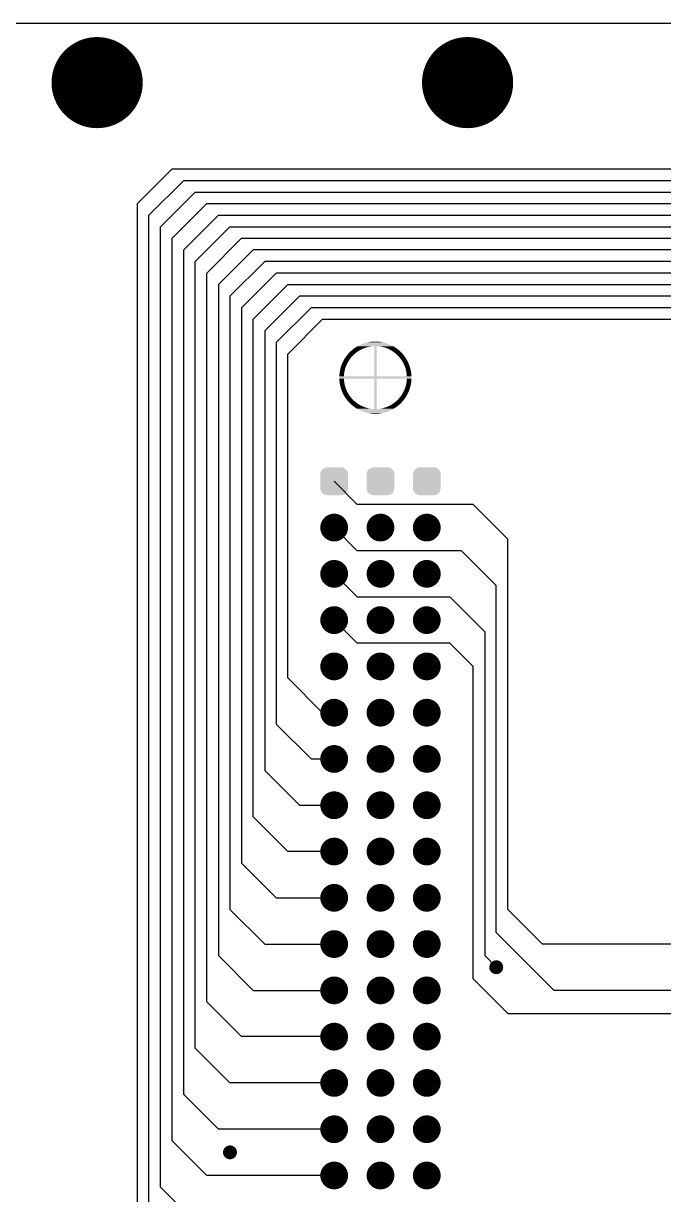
# Model space of a CAD drawing. Extents: x 295 to 953, y 10 to 290.
# Drawn here: x 542.7 to 577.8, y 160.7 to 225 of the extents above; entities that cross this region are included whole.
import ezdxf

# ---------------------------------------------------------------- set-up
doc = ezdxf.new("R2010")
doc.units = 0
doc.header["$LTSCALE"] = 5
doc.header["$MEASUREMENT"] = 0
doc.layers.get('0').update_dxf_attribs({"linetype": 'CONTINUOUS', "lineweight": 25})
doc.layers.add('DV-ABPB-A4_IN1', color=4, linetype='CONTINUOUS')

msp = doc.modelspace()

# ---------------------------------------------------------------- linework, layer by layer
at = {"color": 7}
for points, const_width in [([(545.527, 221.753, 1), (548.028, 221.753, 1)], 2.501), ([(565.847, 221.753, 1), (568.348, 221.753, 1)], 2.501), ([(559.399, 197.333, 1), (560.161, 197.333, 1)], 0.762), ([(561.939, 197.333, 1), (562.701, 197.333, 1)], 0.762), ([(564.479, 197.333, 1), (565.241, 197.333, 1)], 0.762), ([(559.399, 194.793, 1), (560.161, 194.793, 1)], 0.762), ([(561.939, 194.793, 1), (562.701, 194.793, 1)], 0.762), ([(564.479, 194.793, 1), (565.241, 194.793, 1)], 0.762), ([(559.399, 192.253, 1), (560.161, 192.253, 1)], 0.762), ([(561.939, 192.253, 1), (562.701, 192.253, 1)], 0.762), ([(564.479, 192.253, 1), (565.241, 192.253, 1)], 0.762), ([(559.399, 189.713, 1), (560.161, 189.713, 1)], 0.762), ([(561.939, 189.713, 1), (562.701, 189.713, 1)], 0.762), ([(564.479, 189.713, 1), (565.241, 189.713, 1)], 0.762), ([(559.399, 187.173, 1), (560.161, 187.173, 1)], 0.762), ([(561.939, 187.173, 1), (562.701, 187.173, 1)], 0.762), ([(564.479, 187.173, 1), (565.241, 187.173, 1)], 0.762), ([(559.399, 184.633, 1), (560.161, 184.633, 1)], 0.762), ([(561.939, 184.633, 1), (562.701, 184.633, 1)], 0.762), ([(564.479, 184.633, 1), (565.241, 184.633, 1)], 0.762), ([(559.399, 182.093, 1), (560.161, 182.093, 1)], 0.762), ([(561.939, 182.093, 1), (562.701, 182.093, 1)], 0.762), ([(564.479, 182.093, 1), (565.241, 182.093, 1)], 0.762), ([(559.399, 179.553, 1), (560.161, 179.553, 1)], 0.762), ([(561.939, 179.553, 1), (562.701, 179.553, 1)], 0.762), ([(564.479, 179.553, 1), (565.241, 179.553, 1)], 0.762), ([(559.399, 177.013, 1), (560.161, 177.013, 1)], 0.762), ([(561.939, 177.013, 1), (562.701, 177.013, 1)], 0.762), ([(564.479, 177.013, 1), (565.241, 177.013, 1)], 0.762), ([(559.399, 174.473, 1), (560.161, 174.473, 1)], 0.762), ([(561.939, 174.473, 1), (562.701, 174.473, 1)], 0.762), ([(564.479, 174.473, 1), (565.241, 174.473, 1)], 0.762), ([(568.479, 173.203, 1), (568.86, 173.203, 1)], 0.381), ([(559.399, 171.933, 1), (560.161, 171.933, 1)], 0.762), ([(561.939, 171.933, 1), (562.701, 171.933, 1)], 0.762), ([(564.479, 171.933, 1), (565.241, 171.933, 1)], 0.762), ([(559.399, 169.393, 1), (560.161, 169.393, 1)], 0.762), ([(561.939, 169.393, 1), (562.701, 169.393, 1)], 0.762), ([(564.479, 169.393, 1), (565.241, 169.393, 1)], 0.762), ([(559.399, 166.853, 1), (560.161, 166.853, 1)], 0.762), ([(561.939, 166.853, 1), (562.701, 166.853, 1)], 0.762), ([(564.479, 166.853, 1), (565.241, 166.853, 1)], 0.762), ([(559.399, 164.313, 1), (560.161, 164.313, 1)], 0.762), ([(561.939, 164.313, 1), (562.701, 164.313, 1)], 0.762), ([(564.479, 164.313, 1), (565.241, 164.313, 1)], 0.762), ([(553.874, 163.043, 1), (554.255, 163.043, 1)], 0.381), ([(559.399, 161.773, 1), (560.161, 161.773, 1)], 0.762), ([(561.939, 161.773, 1), (562.701, 161.773, 1)], 0.762), ([(564.479, 161.773, 1), (565.241, 161.773, 1)], 0.762)]:
    msp.add_lwpolyline(points, format="xyb", close=True, dxfattribs=dict(at, const_width=const_width))
for points in [[(560.62, 206.944), (560.645, 206.969), (561.004, 206.944), (561.037, 206.969)], [(560.645, 206.969), (560.665, 206.989), (561.037, 206.969), (561.067, 206.989)], [(560.665, 206.989), (560.679, 207.002), (561.067, 206.989), (561.086, 207.002)], [(560.679, 207.002), (560.712, 207.033), (561.086, 207.002), (561.133, 207.033)], [(560.712, 207.033), (560.714, 207.034), (561.133, 207.033), (561.136, 207.034)], [(560.714, 207.034), (560.748, 207.064), (561.136, 207.034), (561.187, 207.064)], [(560.748, 207.064), (560.759, 207.074), (561.187, 207.064), (561.205, 207.074)], [(560.759, 207.074), (560.782, 207.093), (561.205, 207.074), (561.239, 207.093)], [(560.782, 207.093), (560.808, 207.115), (561.239, 207.093), (561.282, 207.115)], [(560.808, 207.115), (560.815, 207.119), (561.282, 207.115), (561.292, 207.119)], [(560.815, 207.119), (560.847, 207.144), (561.292, 207.119), (561.345, 207.144)], [(560.847, 207.144), (560.859, 207.153), (561.345, 207.144), (561.367, 207.153)], [(560.859, 207.153), (560.878, 207.167), (561.367, 207.153), (561.4, 207.167)], [(560.878, 207.167), (560.907, 207.188), (561.4, 207.167), (561.455, 207.188)], [(560.907, 207.188), (560.91, 207.19), (561.455, 207.188), (561.462, 207.19)], [(560.91, 207.19), (560.935, 207.207), (561.462, 207.19), (561.511, 207.207)], [(560.935, 207.207), (560.961, 207.224), (561.511, 207.207), (561.568, 207.224)], [(560.961, 207.224), (560.963, 207.226), (561.568, 207.224), (561.573, 207.226)], [(560.963, 207.226), (560.985, 207.24), (561.573, 207.226), (561.625, 207.24)], [(560.985, 207.24), (561.006, 207.253), (561.625, 207.24), (561.683, 207.253)], [(561.006, 207.253), (561.017, 207.259), (561.683, 207.253), (561.716, 207.259)], [(561.017, 207.259), (561.025, 207.264), (561.716, 207.259), (561.741, 207.264)], [(561.025, 207.264), (561.041, 207.273), (561.741, 207.264), (561.8, 207.273)], [(561.041, 207.273), (561.053, 207.281), (561.8, 207.273), (561.859, 207.281)], [(561.053, 207.281), (561.062, 207.286), (561.859, 207.281), (561.918, 207.286)], [(561.062, 207.286), (561.068, 207.289), (561.918, 207.286), (561.977, 207.289)], [(561.068, 207.289), (561.072, 207.291), (563.013, 207.289), (563.009, 207.291)], [(561.072, 207.291), (561.122, 207.318), (563.009, 207.291), (562.959, 207.318)], [(561.122, 207.318), (561.127, 207.321), (562.959, 207.318), (562.953, 207.321)], [(561.127, 207.321), (561.179, 207.347), (562.953, 207.321), (562.902, 207.347)], [(561.179, 207.347), (561.184, 207.35), (562.902, 207.347), (562.896, 207.35)], [(561.184, 207.35), (561.237, 207.374), (562.896, 207.35), (562.844, 207.374)], [(561.237, 207.374), (561.242, 207.376), (562.844, 207.374), (562.839, 207.376)], [(561.242, 207.376), (561.295, 207.398), (562.839, 207.376), (562.786, 207.398)], [(561.295, 207.398), (561.3, 207.401), (562.786, 207.398), (562.78, 207.401)], [(561.3, 207.401), (561.354, 207.421), (562.78, 207.401), (562.727, 207.421)], [(561.354, 207.421), (561.36, 207.423), (562.727, 207.421), (562.721, 207.423)], [(561.36, 207.423), (561.414, 207.442), (562.721, 207.423), (562.667, 207.442)], [(561.414, 207.442), (561.419, 207.444), (562.667, 207.442), (562.661, 207.444)], [(561.419, 207.444), (561.475, 207.462), (562.661, 207.444), (562.606, 207.462)], [(561.475, 207.462), (561.48, 207.463), (562.606, 207.462), (562.6, 207.463)], [(561.48, 207.463), (561.536, 207.479), (562.6, 207.463), (562.545, 207.479)], [(561.536, 207.479), (561.541, 207.48), (562.545, 207.479), (562.539, 207.48)], [(561.541, 207.48), (561.597, 207.494), (562.539, 207.48), (562.484, 207.494)], [(561.597, 207.494), (561.603, 207.495), (562.484, 207.494), (562.477, 207.495)], [(561.603, 207.495), (561.659, 207.507), (562.477, 207.495), (562.422, 207.507)], [(561.659, 207.507), (561.665, 207.508), (562.422, 207.507), (562.415, 207.508)], [(561.665, 207.508), (561.722, 207.518), (562.415, 207.508), (562.359, 207.518)], [(561.722, 207.518), (561.727, 207.519), (562.359, 207.518), (562.353, 207.519)], [(561.727, 207.519), (561.785, 207.527), (562.353, 207.519), (562.296, 207.527)], [(561.785, 207.527), (561.79, 207.528), (562.296, 207.527), (562.29, 207.528)], [(561.79, 207.528), (561.848, 207.535), (562.29, 207.528), (562.233, 207.535)], [(561.848, 207.535), (561.853, 207.535), (562.233, 207.535), (562.226, 207.535)], [(561.853, 207.535), (561.912, 207.54), (562.226, 207.535), (562.17, 207.54)], [(561.912, 207.54), (561.916, 207.54), (562.17, 207.54), (562.162, 207.54)], [(561.916, 207.54), (561.976, 207.543), (562.162, 207.54), (562.107, 207.543)], [(561.976, 207.543), (561.98, 207.543), (562.107, 207.543), (562.096, 207.543)], [(561.977, 205.626), (561.977, 207.289), (562.104, 205.626), (562.104, 207.289)], [(561.98, 207.543), (562.043, 207.544), (562.096, 207.543), (562.043, 207.544)], [(562.12, 207.288), (562.104, 207.289), (563.014, 207.288), (563.013, 207.289)], [(562.142, 207.287), (562.12, 207.288), (563.016, 207.287), (563.014, 207.288)], [(562.201, 207.283), (562.142, 207.287), (563.024, 207.283), (563.016, 207.287)], [(562.26, 207.276), (562.201, 207.283), (563.035, 207.276), (563.024, 207.283)], [(562.319, 207.267), (562.26, 207.276), (563.05, 207.267), (563.035, 207.276)], [(562.377, 207.257), (562.319, 207.267), (563.068, 207.257), (563.05, 207.267)], [(562.381, 207.256), (562.377, 207.257), (563.069, 207.256), (563.068, 207.257)], [(562.435, 207.244), (562.381, 207.256), (563.088, 207.244), (563.069, 207.256)], [(562.493, 207.23), (562.435, 207.244), (563.111, 207.23), (563.088, 207.244)], [(562.519, 207.222), (562.493, 207.23), (563.123, 207.222), (563.111, 207.23)], [(562.549, 207.213), (562.519, 207.222), (563.136, 207.213), (563.123, 207.222)], [(562.606, 207.195), (562.549, 207.213), (563.163, 207.195), (563.136, 207.213)], [(562.628, 207.187), (562.606, 207.195), (563.175, 207.187), (563.163, 207.195)], [(562.661, 207.175), (562.628, 207.187), (563.192, 207.175), (563.175, 207.187)], [(562.716, 207.152), (562.661, 207.175), (563.223, 207.152), (563.192, 207.175)], [(562.722, 207.15), (562.716, 207.152), (563.227, 207.15), (563.223, 207.152)], [(562.77, 207.128), (562.722, 207.15), (563.254, 207.128), (563.227, 207.15)], [(562.806, 207.111), (562.77, 207.128), (563.277, 207.111), (563.254, 207.128)], [(562.824, 207.102), (562.806, 207.111), (563.287, 207.102), (563.277, 207.111)], [(562.876, 207.074), (562.824, 207.102), (563.321, 207.074), (563.287, 207.102)], [(562.883, 207.07), (562.876, 207.074), (563.326, 207.07), (563.321, 207.074)], [(562.927, 207.045), (562.883, 207.07), (563.355, 207.045), (563.326, 207.07)], [(562.954, 207.028), (562.927, 207.045), (563.373, 207.028), (563.355, 207.045)], [(562.978, 207.014), (562.954, 207.028), (563.389, 207.014), (563.373, 207.028)], [(563.02, 206.985), (562.978, 207.014), (563.42, 206.985), (563.389, 207.014)], [(563.027, 206.981), (563.02, 206.985), (563.424, 206.981), (563.42, 206.985)], [(563.075, 206.946), (563.027, 206.981), (563.459, 206.946), (563.424, 206.981)], [(560.206, 206.311), (560.221, 206.346), (560.484, 206.311), (560.501, 206.346)], [(560.221, 206.346), (560.231, 206.37), (560.501, 206.346), (560.513, 206.37)], [(560.231, 206.37), (560.244, 206.399), (560.513, 206.37), (560.529, 206.399)], [(560.244, 206.399), (560.258, 206.427), (560.529, 206.399), (560.545, 206.427)], [(560.258, 206.427), (560.269, 206.45), (560.545, 206.427), (560.558, 206.45)], [(560.269, 206.45), (560.286, 206.484), (560.558, 206.45), (560.579, 206.484)], [(560.286, 206.484), (560.295, 206.5), (560.579, 206.484), (560.59, 206.5)], [(560.295, 206.5), (560.317, 206.54), (560.59, 206.5), (560.616, 206.54)], [(560.317, 206.54), (560.322, 206.549), (560.616, 206.54), (560.623, 206.549)], [(560.322, 206.549), (560.349, 206.594), (560.623, 206.549), (560.655, 206.594)], [(560.349, 206.594), (560.351, 206.597), (560.655, 206.594), (560.657, 206.597)], [(560.351, 206.597), (560.38, 206.644), (560.657, 206.597), (560.694, 206.644)], [(560.38, 206.644), (560.383, 206.648), (560.694, 206.644), (560.696, 206.648)], [(560.383, 206.648), (560.411, 206.69), (560.696, 206.648), (560.731, 206.69)], [(560.411, 206.69), (560.418, 206.7), (560.731, 206.69), (560.741, 206.7)], [(560.418, 206.7), (560.443, 206.734), (560.741, 206.7), (560.771, 206.734)], [(560.443, 206.734), (560.455, 206.752), (560.771, 206.734), (560.788, 206.752)], [(560.455, 206.752), (560.475, 206.777), (560.788, 206.752), (560.812, 206.777)], [(560.475, 206.777), (560.494, 206.802), (560.812, 206.777), (560.837, 206.802)], [(560.494, 206.802), (560.508, 206.818), (560.837, 206.802), (560.854, 206.818)], [(560.508, 206.818), (560.535, 206.851), (560.854, 206.818), (560.89, 206.851)], [(560.535, 206.851), (560.541, 206.858), (560.89, 206.851), (560.898, 206.858)], [(560.541, 206.858), (560.575, 206.897), (560.898, 206.858), (560.943, 206.897)], [(560.575, 206.897), (560.577, 206.898), (560.943, 206.897), (560.945, 206.898)], [(560.577, 206.898), (560.61, 206.934), (560.945, 206.898), (560.989, 206.934)], [(560.61, 206.934), (560.62, 206.944), (560.989, 206.934), (561.004, 206.944)], [(563.082, 206.94), (563.075, 206.946), (563.465, 206.94), (563.459, 206.946)], [(563.122, 206.91), (563.082, 206.94), (563.493, 206.91), (563.465, 206.94)], [(563.141, 206.894), (563.122, 206.91), (563.508, 206.894), (563.493, 206.91)], [(563.167, 206.872), (563.141, 206.894), (563.527, 206.872), (563.508, 206.894)], [(563.196, 206.846), (563.167, 206.872), (563.55, 206.846), (563.527, 206.872)], [(563.211, 206.832), (563.196, 206.846), (563.561, 206.832), (563.55, 206.846)], [(563.248, 206.797), (563.211, 206.832), (563.59, 206.797), (563.561, 206.832)], [(563.254, 206.791), (563.248, 206.797), (563.594, 206.791), (563.59, 206.797)], [(563.296, 206.749), (563.254, 206.791), (563.627, 206.749), (563.594, 206.791)], [(563.298, 206.747), (563.296, 206.749), (563.629, 206.747), (563.627, 206.749)], [(563.336, 206.705), (563.298, 206.747), (563.659, 206.705), (563.629, 206.747)], [(563.344, 206.695), (563.336, 206.705), (563.666, 206.695), (563.659, 206.705)], [(563.374, 206.66), (563.344, 206.695), (563.69, 206.66), (563.666, 206.695)], [(563.388, 206.643), (563.374, 206.66), (563.701, 206.643), (563.69, 206.66)], [(563.411, 206.614), (563.388, 206.643), (563.719, 206.614), (563.701, 206.643)], [(563.429, 206.589), (563.411, 206.614), (563.735, 206.589), (563.719, 206.614)], [(563.446, 206.566), (563.429, 206.589), (563.748, 206.566), (563.735, 206.589)], [(563.468, 206.534), (563.446, 206.566), (563.767, 206.534), (563.748, 206.566)], [(563.48, 206.517), (563.468, 206.534), (563.776, 206.517), (563.767, 206.534)], [(563.505, 206.478), (563.48, 206.517), (563.797, 206.478), (563.776, 206.517)], [(563.512, 206.468), (563.505, 206.478), (563.803, 206.468), (563.797, 206.478)], [(563.539, 206.422), (563.512, 206.468), (563.826, 206.422), (563.803, 206.468)], [(563.542, 206.417), (563.539, 206.422), (563.828, 206.417), (563.826, 206.422)], [(563.57, 206.365), (563.542, 206.417), (563.852, 206.365), (563.828, 206.417)], [(563.57, 206.364), (563.57, 206.365), (563.852, 206.364), (563.852, 206.365)], [(563.597, 206.312), (563.57, 206.364), (563.874, 206.312), (563.852, 206.364)], [(560.062, 205.665), (560.064, 205.696), (560.316, 205.665), (560.318, 205.696)], [(560.064, 205.696), (560.066, 205.724), (560.318, 205.696), (560.321, 205.724)], [(560.066, 205.724), (560.069, 205.759), (560.321, 205.724), (560.325, 205.759)], [(560.069, 205.759), (560.072, 205.783), (560.325, 205.759), (560.327, 205.783)], [(560.072, 205.783), (560.076, 205.822), (560.327, 205.783), (560.333, 205.822)], [(560.076, 205.822), (560.079, 205.842), (560.333, 205.822), (560.336, 205.842)], [(560.079, 205.842), (560.085, 205.885), (560.336, 205.842), (560.344, 205.885)], [(560.085, 205.885), (560.088, 205.9), (560.344, 205.885), (560.346, 205.9)], [(560.088, 205.9), (560.097, 205.947), (560.346, 205.9), (560.357, 205.947)], [(560.097, 205.947), (560.099, 205.958), (560.357, 205.947), (560.359, 205.958)], [(560.099, 205.958), (560.11, 206.009), (560.359, 205.958), (560.372, 206.009)], [(560.11, 206.009), (560.111, 206.015), (560.372, 206.009), (560.373, 206.015)], [(560.111, 206.015), (560.125, 206.071), (560.373, 206.015), (560.389, 206.071)], [(560.125, 206.071), (560.126, 206.072), (560.389, 206.071), (560.39, 206.072)], [(560.126, 206.072), (560.142, 206.128), (560.39, 206.072), (560.408, 206.128)], [(560.142, 206.128), (560.143, 206.132), (560.408, 206.128), (560.41, 206.132)], [(560.143, 206.132), (560.159, 206.184), (560.41, 206.132), (560.429, 206.184)], [(560.159, 206.184), (560.162, 206.192), (560.429, 206.184), (560.432, 206.192)], [(560.162, 206.192), (560.178, 206.239), (560.432, 206.192), (560.451, 206.239)], [(560.178, 206.239), (560.183, 206.252), (560.451, 206.239), (560.457, 206.252)], [(560.183, 206.252), (560.199, 206.293), (560.457, 206.252), (560.475, 206.293)], [(560.199, 206.293), (560.206, 206.311), (560.475, 206.293), (560.484, 206.311)], [(563.6, 206.306), (563.597, 206.312), (563.877, 206.306), (563.874, 206.312)], [(563.622, 206.258), (563.6, 206.306), (563.895, 206.258), (563.877, 206.306)], [(563.626, 206.246), (563.622, 206.258), (563.9, 206.246), (563.895, 206.258)], [(563.644, 206.203), (563.626, 206.246), (563.915, 206.203), (563.9, 206.246)], [(563.651, 206.187), (563.644, 206.203), (563.921, 206.187), (563.915, 206.203)], [(563.665, 206.148), (563.651, 206.187), (563.933, 206.148), (563.921, 206.187)], [(563.673, 206.126), (563.665, 206.148), (563.94, 206.126), (563.933, 206.148)], [(563.685, 206.092), (563.673, 206.126), (563.949, 206.092), (563.94, 206.126)], [(563.693, 206.065), (563.685, 206.092), (563.957, 206.065), (563.949, 206.092)], [(563.702, 206.035), (563.693, 206.065), (563.964, 206.035), (563.957, 206.065)], [(563.71, 206.003), (563.702, 206.035), (563.972, 206.003), (563.964, 206.035)], [(563.717, 205.978), (563.71, 206.003), (563.977, 205.978), (563.972, 206.003)], [(563.725, 205.941), (563.717, 205.978), (563.985, 205.941), (563.977, 205.978)], [(563.73, 205.92), (563.725, 205.941), (563.989, 205.92), (563.985, 205.941)], [(563.738, 205.879), (563.73, 205.92), (563.996, 205.879), (563.989, 205.92)], [(563.741, 205.862), (563.738, 205.879), (563.999, 205.862), (563.996, 205.879)], [(563.749, 205.816), (563.741, 205.862), (564.005, 205.816), (563.999, 205.862)], [(563.751, 205.803), (563.749, 205.816), (564.007, 205.803), (564.005, 205.816)], [(563.757, 205.753), (563.751, 205.803), (564.012, 205.753), (564.007, 205.803)], [(563.758, 205.745), (563.757, 205.753), (564.013, 205.745), (564.012, 205.753)], [(563.763, 205.69), (563.758, 205.745), (564.017, 205.69), (564.013, 205.745)], [(563.763, 205.686), (563.763, 205.69), (564.018, 205.686), (564.017, 205.69)], [(563.766, 205.626), (563.763, 205.686), (564.02, 205.626), (564.018, 205.686)], [(560.059, 205.563), (560.06, 205.626), (564.021, 205.563), (564.02, 205.626)], [(560.06, 205.499), (560.059, 205.563), (564.02, 205.499), (564.021, 205.563)], [(560.06, 205.632), (560.062, 205.665), (560.315, 205.632), (560.316, 205.665)], [(560.06, 205.626), (560.06, 205.632), (560.314, 205.626), (560.315, 205.632)], [(560.063, 205.44), (560.06, 205.499), (560.317, 205.44), (560.314, 205.499)], [(560.063, 205.436), (560.063, 205.44), (560.318, 205.436), (560.317, 205.44)], [(560.068, 205.381), (560.063, 205.436), (560.323, 205.381), (560.318, 205.436)], [(560.068, 205.373), (560.068, 205.381), (560.324, 205.373), (560.323, 205.381)], [(560.074, 205.322), (560.068, 205.373), (560.33, 205.322), (560.324, 205.373)], [(560.075, 205.31), (560.074, 205.322), (560.332, 205.31), (560.33, 205.322)], [(560.082, 205.264), (560.075, 205.31), (560.339, 205.264), (560.332, 205.31)], [(560.084, 205.247), (560.082, 205.264), (560.342, 205.247), (560.339, 205.264)], [(560.092, 205.206), (560.084, 205.247), (560.35, 205.206), (560.342, 205.247)], [(560.096, 205.185), (560.092, 205.206), (560.355, 205.185), (560.35, 205.206)], [(560.103, 205.148), (560.096, 205.185), (560.364, 205.148), (560.355, 205.185)], [(560.109, 205.122), (560.103, 205.148), (560.37, 205.122), (560.364, 205.148)], [(560.116, 205.091), (560.109, 205.122), (560.379, 205.091), (560.37, 205.122)], [(560.124, 205.061), (560.116, 205.091), (560.388, 205.061), (560.379, 205.091)], [(560.131, 205.034), (560.124, 205.061), (560.396, 205.034), (560.388, 205.061)], [(561.977, 203.837), (561.977, 205.499), (562.104, 203.837), (562.104, 205.499)], [(563.672, 204.997), (563.691, 205.054), (563.939, 204.997), (563.955, 205.054)], [(563.691, 205.055), (563.707, 205.111), (563.955, 205.055), (563.969, 205.111)], [(563.691, 205.054), (563.691, 205.055), (563.955, 205.054), (563.955, 205.055)], [(563.707, 205.111), (563.709, 205.117), (563.969, 205.111), (563.971, 205.117)], [(563.709, 205.117), (563.722, 205.168), (563.971, 205.117), (563.982, 205.168)], [(563.722, 205.168), (563.724, 205.179), (563.982, 205.168), (563.984, 205.179)], [(563.724, 205.179), (563.734, 205.226), (563.984, 205.179), (563.992, 205.226)], [(563.734, 205.226), (563.737, 205.241), (563.992, 205.226), (563.995, 205.241)], [(563.737, 205.241), (563.745, 205.284), (563.995, 205.241), (564.002, 205.284)], [(563.745, 205.284), (563.748, 205.304), (564.002, 205.284), (564.004, 205.304)], [(563.748, 205.304), (563.753, 205.343), (564.004, 205.304), (564.009, 205.343)], [(563.753, 205.343), (563.756, 205.367), (564.009, 205.343), (564.012, 205.367)], [(563.756, 205.367), (563.76, 205.402), (564.012, 205.367), (564.015, 205.402)], [(563.76, 205.402), (563.762, 205.43), (564.015, 205.402), (564.017, 205.43)], [(563.762, 205.43), (563.764, 205.461), (564.017, 205.43), (564.019, 205.461)], [(563.764, 205.461), (563.766, 205.493), (564.019, 205.461), (564.02, 205.493)], [(563.766, 205.493), (563.766, 205.499), (564.02, 205.493), (564.02, 205.499)], [(560.141, 205), (560.131, 205.034), (560.408, 205), (560.396, 205.034)], [(560.148, 204.978), (560.141, 205), (560.415, 204.978), (560.408, 205)], [(560.16, 204.939), (560.148, 204.978), (560.43, 204.939), (560.415, 204.978)], [(560.166, 204.923), (560.16, 204.939), (560.436, 204.923), (560.43, 204.939)], [(560.181, 204.879), (560.166, 204.923), (560.454, 204.879), (560.436, 204.923)], [(560.185, 204.868), (560.181, 204.879), (560.459, 204.868), (560.454, 204.879)], [(560.204, 204.82), (560.185, 204.868), (560.481, 204.82), (560.459, 204.868)], [(560.206, 204.814), (560.204, 204.82), (560.484, 204.814), (560.481, 204.82)], [(560.228, 204.762), (560.206, 204.814), (560.51, 204.762), (560.484, 204.814)], [(560.229, 204.761), (560.228, 204.762), (560.51, 204.761), (560.51, 204.762)], [(560.253, 204.709), (560.229, 204.761), (560.539, 204.709), (560.51, 204.761)], [(560.255, 204.704), (560.253, 204.709), (560.542, 204.704), (560.539, 204.709)], [(560.278, 204.658), (560.255, 204.704), (560.569, 204.658), (560.542, 204.704)], [(560.283, 204.647), (560.278, 204.658), (560.576, 204.647), (560.569, 204.658)], [(560.304, 204.608), (560.283, 204.647), (560.601, 204.608), (560.576, 204.647)], [(560.314, 204.592), (560.304, 204.608), (560.612, 204.592), (560.601, 204.608)], [(560.332, 204.56), (560.314, 204.592), (560.634, 204.56), (560.612, 204.592)], [(560.346, 204.537), (560.332, 204.56), (560.651, 204.537), (560.634, 204.56)], [(560.361, 204.512), (560.346, 204.537), (560.67, 204.512), (560.651, 204.537)], [(560.379, 204.483), (560.361, 204.512), (560.693, 204.483), (560.67, 204.512)], [(560.391, 204.466), (560.379, 204.483), (560.707, 204.466), (560.693, 204.483)], [(560.415, 204.43), (560.391, 204.466), (560.736, 204.43), (560.707, 204.466)], [(560.422, 204.42), (560.415, 204.43), (560.745, 204.42), (560.736, 204.43)], [(560.452, 204.379), (560.422, 204.42), (560.783, 204.379), (560.745, 204.42)], [(563.31, 204.392), (563.34, 204.425), (563.638, 204.392), (563.662, 204.425)], [(563.34, 204.425), (563.349, 204.436), (563.662, 204.425), (563.67, 204.436)], [(563.349, 204.436), (563.384, 204.478), (563.67, 204.436), (563.698, 204.478)], [(563.384, 204.478), (563.387, 204.482), (563.698, 204.478), (563.7, 204.482)], [(563.387, 204.482), (563.423, 204.528), (563.7, 204.482), (563.73, 204.528)], [(563.423, 204.528), (563.426, 204.532), (563.73, 204.528), (563.732, 204.532)], [(563.426, 204.532), (563.458, 204.576), (563.732, 204.532), (563.758, 204.576)], [(563.458, 204.576), (563.465, 204.586), (563.758, 204.576), (563.764, 204.586)], [(563.465, 204.586), (563.491, 204.626), (563.764, 204.586), (563.786, 204.626)], [(563.491, 204.626), (563.501, 204.642), (563.786, 204.626), (563.794, 204.642)], [(563.501, 204.642), (563.522, 204.676), (563.794, 204.642), (563.812, 204.676)], [(563.522, 204.676), (563.535, 204.699), (563.812, 204.676), (563.823, 204.699)], [(563.535, 204.699), (563.552, 204.727), (563.823, 204.699), (563.836, 204.727)], [(563.552, 204.727), (563.567, 204.756), (563.836, 204.727), (563.85, 204.756)], [(563.567, 204.756), (563.58, 204.78), (563.85, 204.756), (563.86, 204.78)], [(563.58, 204.78), (563.597, 204.815), (563.86, 204.78), (563.875, 204.815)], [(563.597, 204.815), (563.606, 204.833), (563.875, 204.815), (563.882, 204.833)], [(563.606, 204.833), (563.624, 204.874), (563.882, 204.833), (563.898, 204.874)], [(563.624, 204.874), (563.63, 204.887), (563.898, 204.874), (563.902, 204.887)], [(563.63, 204.887), (563.649, 204.933), (563.902, 204.887), (563.919, 204.933)], [(563.649, 204.933), (563.652, 204.942), (563.919, 204.933), (563.922, 204.942)], [(563.652, 204.942), (563.671, 204.994), (563.922, 204.942), (563.938, 204.994)], [(563.671, 204.994), (563.672, 204.997), (563.938, 204.994), (563.939, 204.997)], [(560.454, 204.377), (560.452, 204.379), (560.785, 204.377), (560.783, 204.379)], [(560.486, 204.334), (560.454, 204.377), (560.826, 204.334), (560.785, 204.377)], [(560.491, 204.329), (560.486, 204.334), (560.832, 204.329), (560.826, 204.334)], [(560.52, 204.293), (560.491, 204.329), (560.869, 204.293), (560.832, 204.329)], [(560.531, 204.28), (560.52, 204.293), (560.885, 204.28), (560.869, 204.293)], [(560.553, 204.254), (560.531, 204.28), (560.913, 204.254), (560.885, 204.28)], [(560.573, 204.232), (560.553, 204.254), (560.94, 204.232), (560.913, 204.254)], [(560.588, 204.216), (560.573, 204.232), (560.959, 204.216), (560.94, 204.232)], [(560.616, 204.186), (560.588, 204.216), (560.998, 204.186), (560.959, 204.216)], [(560.622, 204.18), (560.616, 204.186), (561.006, 204.18), (560.998, 204.186)], [(560.657, 204.145), (560.622, 204.18), (561.054, 204.145), (561.006, 204.18)], [(560.661, 204.141), (560.657, 204.145), (561.06, 204.141), (561.054, 204.145)], [(560.691, 204.112), (560.661, 204.141), (561.103, 204.112), (561.06, 204.141)], [(560.707, 204.097), (560.691, 204.112), (561.127, 204.097), (561.103, 204.112)], [(560.726, 204.081), (560.707, 204.097), (561.153, 204.081), (561.127, 204.097)], [(560.755, 204.055), (560.726, 204.081), (561.198, 204.055), (561.153, 204.081)], [(560.76, 204.051), (560.755, 204.055), (561.205, 204.051), (561.198, 204.055)], [(560.793, 204.024), (560.76, 204.051), (561.257, 204.024), (561.205, 204.051)], [(560.804, 204.015), (560.793, 204.024), (561.274, 204.015), (561.257, 204.024)], [(560.826, 203.998), (560.804, 204.015), (561.31, 203.998), (561.274, 204.015)], [(560.854, 203.976), (560.826, 203.998), (561.358, 203.976), (561.31, 203.998)], [(560.858, 203.973), (560.854, 203.976), (561.364, 203.973), (561.358, 203.976)], [(560.888, 203.951), (560.858, 203.973), (561.419, 203.951), (561.364, 203.973)], [(560.905, 203.939), (560.888, 203.951), (561.453, 203.939), (561.419, 203.951)], [(560.917, 203.931), (560.905, 203.939), (561.475, 203.931), (561.453, 203.939)], [(560.945, 203.912), (560.917, 203.931), (561.531, 203.912), (561.475, 203.931)], [(560.958, 203.904), (560.945, 203.912), (561.562, 203.904), (561.531, 203.912)], [(560.97, 203.896), (560.958, 203.904), (561.588, 203.896), (561.562, 203.904)], [(560.993, 203.881), (560.97, 203.896), (561.645, 203.881), (561.588, 203.896)], [(561.012, 203.87), (560.993, 203.881), (561.7, 203.87), (561.645, 203.881)], [(561.013, 203.869), (561.012, 203.87), (561.703, 203.869), (561.7, 203.87)], [(561.031, 203.858), (561.013, 203.869), (561.762, 203.858), (561.703, 203.869)], [(561.046, 203.85), (561.031, 203.858), (561.82, 203.85), (561.762, 203.858)], [(561.057, 203.843), (561.046, 203.85), (561.879, 203.843), (561.82, 203.85)], [(561.064, 203.839), (561.057, 203.843), (561.938, 203.839), (561.879, 203.843)], [(561.066, 203.838), (561.064, 203.839), (561.961, 203.838), (561.938, 203.839)], [(561.068, 203.837), (561.066, 203.838), (561.977, 203.837), (561.961, 203.838)], [(561.072, 203.835), (561.068, 203.837), (563.009, 203.835), (563.013, 203.837)], [(561.122, 203.807), (561.072, 203.835), (562.958, 203.807), (563.009, 203.835)], [(561.128, 203.805), (561.122, 203.807), (562.953, 203.805), (562.958, 203.807)], [(561.179, 203.779), (561.128, 203.805), (562.902, 203.779), (562.953, 203.805)], [(561.184, 203.776), (561.179, 203.779), (562.896, 203.776), (562.902, 203.779)], [(561.236, 203.752), (561.184, 203.776), (562.844, 203.752), (562.896, 203.776)], [(562.104, 203.837), (562.163, 203.84), (563.013, 203.837), (563.018, 203.84)], [(562.163, 203.84), (562.222, 203.845), (563.018, 203.84), (563.027, 203.845)], [(562.222, 203.845), (562.281, 203.853), (563.027, 203.845), (563.04, 203.853)], [(562.281, 203.853), (562.339, 203.862), (563.04, 203.853), (563.056, 203.862)], [(562.339, 203.862), (562.364, 203.867), (563.056, 203.862), (563.064, 203.867)], [(562.364, 203.867), (562.397, 203.873), (563.064, 203.867), (563.074, 203.873)], [(562.397, 203.873), (562.455, 203.886), (563.074, 203.873), (563.095, 203.886)], [(562.455, 203.886), (562.508, 203.9), (563.095, 203.886), (563.118, 203.9)], [(562.508, 203.9), (562.512, 203.901), (563.118, 203.9), (563.12, 203.901)], [(562.512, 203.901), (562.569, 203.919), (563.12, 203.901), (563.145, 203.919)], [(562.569, 203.919), (562.619, 203.936), (563.145, 203.919), (563.17, 203.936)], [(562.619, 203.936), (562.625, 203.938), (563.17, 203.936), (563.173, 203.938)], [(562.625, 203.938), (562.681, 203.959), (563.173, 203.938), (563.203, 203.959)], [(562.681, 203.959), (562.714, 203.973), (563.203, 203.959), (563.222, 203.973)], [(562.714, 203.973), (562.735, 203.982), (563.222, 203.973), (563.234, 203.982)], [(562.735, 203.982), (562.789, 204.006), (563.234, 203.982), (563.266, 204.006)], [(562.789, 204.006), (562.799, 204.011), (563.266, 204.006), (563.272, 204.011)], [(562.799, 204.011), (562.842, 204.033), (563.272, 204.011), (563.299, 204.033)], [(562.842, 204.033), (562.876, 204.051), (563.299, 204.033), (563.321, 204.051)], [(562.876, 204.051), (562.894, 204.061), (563.321, 204.051), (563.333, 204.061)], [(562.894, 204.061), (562.945, 204.092), (563.333, 204.061), (563.367, 204.092)], [(562.945, 204.092), (562.948, 204.093), (563.367, 204.092), (563.369, 204.093)], [(562.948, 204.093), (562.995, 204.123), (563.369, 204.093), (563.401, 204.123)], [(562.995, 204.123), (563.014, 204.137), (563.401, 204.123), (563.415, 204.137)], [(563.014, 204.137), (563.044, 204.157), (563.415, 204.137), (563.436, 204.157)], [(563.044, 204.157), (563.077, 204.181), (563.436, 204.157), (563.46, 204.181)], [(563.077, 204.181), (563.091, 204.192), (563.46, 204.181), (563.471, 204.192)], [(563.091, 204.192), (563.136, 204.228), (563.471, 204.192), (563.504, 204.228)], [(563.136, 204.228), (563.138, 204.229), (563.504, 204.228), (563.505, 204.229)], [(563.138, 204.229), (563.183, 204.268), (563.505, 204.229), (563.539, 204.268)], [(563.183, 204.268), (563.191, 204.275), (563.539, 204.268), (563.546, 204.275)], [(563.191, 204.275), (563.227, 204.307), (563.546, 204.275), (563.573, 204.307)], [(563.227, 204.307), (563.243, 204.324), (563.573, 204.307), (563.586, 204.324)], [(563.243, 204.324), (563.269, 204.349), (563.586, 204.324), (563.606, 204.349)], [(563.269, 204.349), (563.293, 204.374), (563.606, 204.349), (563.625, 204.374)], [(563.293, 204.374), (563.31, 204.392), (563.625, 204.374), (563.638, 204.392)], [(561.242, 203.75), (561.236, 203.752), (562.839, 203.75), (562.844, 203.752)], [(561.295, 203.727), (561.242, 203.75), (562.786, 203.727), (562.839, 203.75)], [(561.301, 203.725), (561.295, 203.727), (562.78, 203.725), (562.786, 203.727)], [(561.354, 203.704), (561.301, 203.725), (562.726, 203.704), (562.78, 203.725)], [(561.36, 203.702), (561.354, 203.704), (562.721, 203.702), (562.726, 203.704)], [(561.414, 203.683), (561.36, 203.702), (562.667, 203.683), (562.721, 203.702)], [(561.42, 203.681), (561.414, 203.683), (562.661, 203.681), (562.667, 203.683)], [(561.474, 203.664), (561.42, 203.681), (562.606, 203.664), (562.661, 203.681)], [(561.48, 203.663), (561.474, 203.664), (562.601, 203.663), (562.606, 203.664)], [(561.535, 203.647), (561.48, 203.663), (562.545, 203.647), (562.601, 203.663)], [(561.542, 203.646), (561.535, 203.647), (562.539, 203.646), (562.545, 203.647)], [(561.597, 203.632), (561.542, 203.646), (562.483, 203.632), (562.539, 203.646)], [(561.603, 203.631), (561.597, 203.632), (562.478, 203.631), (562.483, 203.632)], [(561.659, 203.619), (561.603, 203.631), (562.421, 203.619), (562.478, 203.631)], [(561.665, 203.618), (561.659, 203.619), (562.416, 203.618), (562.421, 203.619)], [(561.721, 203.608), (561.665, 203.618), (562.359, 203.608), (562.416, 203.618)], [(561.728, 203.607), (561.721, 203.608), (562.353, 203.607), (562.359, 203.608)], [(561.784, 203.598), (561.728, 203.607), (562.296, 203.598), (562.353, 203.607)], [(561.791, 203.598), (561.784, 203.598), (562.29, 203.598), (562.296, 203.598)], [(561.847, 203.591), (561.791, 203.598), (562.233, 203.591), (562.29, 203.598)], [(561.854, 203.591), (561.847, 203.591), (562.227, 203.591), (562.233, 203.591)], [(561.91, 203.586), (561.854, 203.591), (562.169, 203.586), (562.227, 203.591)], [(561.918, 203.586), (561.91, 203.586), (562.164, 203.586), (562.169, 203.586)], [(561.974, 203.583), (561.918, 203.586), (562.105, 203.583), (562.164, 203.586)], [(561.985, 203.583), (561.974, 203.583), (562.101, 203.583), (562.105, 203.583)], [(562.037, 203.582), (561.985, 203.583), (562.037, 203.582), (562.101, 203.583)], [(559.108, 200.498), (559.155, 200.547), (560.454, 200.498), (560.402, 200.547)], [(559.155, 200.547), (559.172, 200.558), (560.402, 200.547), (560.39, 200.558)], [(559.172, 200.558), (559.229, 200.595), (560.39, 200.558), (560.327, 200.595)], [(559.229, 200.595), (559.25, 200.603), (560.327, 200.595), (560.314, 200.603)], [(559.25, 200.603), (559.311, 200.625), (560.314, 200.603), (560.242, 200.625)], [(559.311, 200.625), (559.343, 200.629), (560.242, 200.625), (560.231, 200.629)], [(559.343, 200.629), (559.399, 200.635), (560.231, 200.629), (560.161, 200.635)], [(561.648, 200.498), (561.695, 200.547), (562.994, 200.498), (562.942, 200.547)], [(561.695, 200.547), (561.712, 200.558), (562.942, 200.547), (562.93, 200.558)], [(561.712, 200.558), (561.769, 200.595), (562.93, 200.558), (562.867, 200.595)], [(561.769, 200.595), (561.79, 200.603), (562.867, 200.595), (562.854, 200.603)], [(561.79, 200.603), (561.851, 200.625), (562.854, 200.603), (562.782, 200.625)], [(561.851, 200.625), (561.883, 200.629), (562.782, 200.625), (562.771, 200.629)], [(561.883, 200.629), (561.939, 200.635), (562.771, 200.629), (562.701, 200.635)], [(564.188, 200.498), (564.235, 200.547), (565.534, 200.498), (565.482, 200.547)], [(564.235, 200.547), (564.252, 200.558), (565.482, 200.547), (565.47, 200.558)], [(564.252, 200.558), (564.309, 200.595), (565.47, 200.558), (565.407, 200.595)], [(564.309, 200.595), (564.33, 200.603), (565.407, 200.595), (565.394, 200.603)], [(564.33, 200.603), (564.391, 200.625), (565.394, 200.603), (565.322, 200.625)], [(564.391, 200.625), (564.423, 200.629), (565.322, 200.625), (565.311, 200.629)], [(564.423, 200.629), (564.479, 200.635), (565.311, 200.629), (565.241, 200.635)], [(559.018, 200.254), (559.024, 200.324), (560.542, 200.254), (560.534, 200.324)], [(559.018, 199.492), (559.018, 200.254), (560.542, 199.492), (560.542, 200.254)], [(559.024, 200.324), (559.03, 200.342), (560.534, 200.324), (560.532, 200.342)], [(559.03, 200.342), (559.05, 200.408), (560.532, 200.342), (560.508, 200.408)], [(559.05, 200.408), (559.06, 200.424), (560.508, 200.408), (560.502, 200.424)], [(559.06, 200.424), (559.095, 200.484), (560.502, 200.424), (560.463, 200.484)], [(559.095, 200.484), (559.108, 200.498), (560.463, 200.484), (560.454, 200.498)], [(561.558, 200.254), (561.564, 200.324), (563.082, 200.254), (563.074, 200.324)], [(561.558, 199.492), (561.558, 200.254), (563.082, 199.492), (563.082, 200.254)], [(561.564, 200.324), (561.57, 200.342), (563.074, 200.324), (563.072, 200.342)], [(561.57, 200.342), (561.59, 200.408), (563.072, 200.342), (563.048, 200.408)], [(561.59, 200.408), (561.6, 200.424), (563.048, 200.408), (563.042, 200.424)], [(561.6, 200.424), (561.635, 200.484), (563.042, 200.424), (563.003, 200.484)], [(561.635, 200.484), (561.648, 200.498), (563.003, 200.484), (562.994, 200.498)], [(564.098, 200.254), (564.104, 200.324), (565.622, 200.254), (565.614, 200.324)], [(564.098, 199.492), (564.098, 200.254), (565.622, 199.492), (565.622, 200.254)], [(564.104, 200.324), (564.11, 200.342), (565.614, 200.324), (565.612, 200.342)], [(564.11, 200.342), (564.13, 200.408), (565.612, 200.342), (565.588, 200.408)], [(564.13, 200.408), (564.14, 200.424), (565.588, 200.408), (565.582, 200.424)], [(564.14, 200.424), (564.175, 200.484), (565.582, 200.424), (565.543, 200.484)], [(564.175, 200.484), (564.188, 200.498), (565.543, 200.484), (565.534, 200.498)], [(559.026, 199.422), (559.018, 199.492), (560.535, 199.422), (560.542, 199.492)], [(559.028, 199.405), (559.026, 199.422), (560.53, 199.405), (560.535, 199.422)], [(559.052, 199.339), (559.028, 199.405), (560.509, 199.339), (560.53, 199.405)], [(559.058, 199.322), (559.052, 199.339), (560.5, 199.322), (560.509, 199.339)], [(559.097, 199.263), (559.058, 199.322), (560.465, 199.263), (560.5, 199.322)], [(559.106, 199.249), (559.097, 199.263), (560.451, 199.249), (560.465, 199.263)], [(561.566, 199.422), (561.558, 199.492), (563.075, 199.422), (563.082, 199.492)], [(561.568, 199.405), (561.566, 199.422), (563.07, 199.405), (563.075, 199.422)], [(561.592, 199.339), (561.568, 199.405), (563.049, 199.339), (563.07, 199.405)], [(561.598, 199.322), (561.592, 199.339), (563.04, 199.322), (563.049, 199.339)], [(561.637, 199.263), (561.598, 199.322), (563.005, 199.263), (563.04, 199.322)], [(561.646, 199.249), (561.637, 199.263), (562.991, 199.249), (563.005, 199.263)], [(564.106, 199.422), (564.098, 199.492), (565.615, 199.422), (565.622, 199.492)], [(564.108, 199.405), (564.106, 199.422), (565.61, 199.405), (565.615, 199.422)], [(564.132, 199.339), (564.108, 199.405), (565.589, 199.339), (565.61, 199.405)], [(564.138, 199.322), (564.132, 199.339), (565.58, 199.322), (565.589, 199.339)], [(564.177, 199.263), (564.138, 199.322), (565.545, 199.263), (565.58, 199.322)], [(564.186, 199.249), (564.177, 199.263), (565.531, 199.249), (565.545, 199.263)], [(559.158, 199.199), (559.106, 199.249), (560.404, 199.199), (560.451, 199.249)], [(559.169, 199.188), (559.158, 199.199), (560.387, 199.188), (560.404, 199.199)], [(559.232, 199.151), (559.169, 199.188), (560.331, 199.151), (560.387, 199.188)], [(559.245, 199.144), (559.232, 199.151), (560.31, 199.144), (560.331, 199.151)], [(559.317, 199.121), (559.245, 199.144), (560.248, 199.121), (560.31, 199.144)], [(559.329, 199.118), (559.317, 199.121), (560.216, 199.118), (560.248, 199.121)], [(559.399, 199.111), (559.329, 199.118), (560.161, 199.111), (560.216, 199.118)], [(561.698, 199.199), (561.646, 199.249), (562.944, 199.199), (562.991, 199.249)], [(561.709, 199.188), (561.698, 199.199), (562.927, 199.188), (562.944, 199.199)], [(561.772, 199.151), (561.709, 199.188), (562.871, 199.151), (562.927, 199.188)], [(561.785, 199.144), (561.772, 199.151), (562.85, 199.144), (562.871, 199.151)], [(561.857, 199.121), (561.785, 199.144), (562.788, 199.121), (562.85, 199.144)], [(561.869, 199.118), (561.857, 199.121), (562.756, 199.118), (562.788, 199.121)], [(561.939, 199.111), (561.869, 199.118), (562.701, 199.111), (562.756, 199.118)], [(564.238, 199.199), (564.186, 199.249), (565.484, 199.199), (565.531, 199.249)], [(564.249, 199.188), (564.238, 199.199), (565.467, 199.188), (565.484, 199.199)], [(564.312, 199.151), (564.249, 199.188), (565.411, 199.151), (565.467, 199.188)], [(564.325, 199.144), (564.312, 199.151), (565.39, 199.144), (565.411, 199.151)], [(564.397, 199.121), (564.325, 199.144), (565.328, 199.121), (565.39, 199.144)], [(564.409, 199.118), (564.397, 199.121), (565.296, 199.118), (565.328, 199.121)], [(564.479, 199.111), (564.409, 199.118), (565.241, 199.111), (565.296, 199.118)]]:
    msp.add_solid(points, dxfattribs=at)
at = {"layer": 'DV-ABPB-A4_IN1', "color": 7}
for p, q in [((872.629, 225.002), (501.479, 225.002)), ((548.985, 215.113), (550.89, 217.018)), ((550.89, 217.018), (644.235, 217.018)), ((549.62, 214.478), (551.525, 216.383)), ((551.525, 216.383), (643.282, 216.383)), ((550.255, 213.843), (552.16, 215.748)), ((552.16, 215.748), (642.33, 215.748)), ((548.985, 156.058), (548.985, 215.113)), ((550.89, 213.208), (552.795, 215.113)), ((552.795, 215.113), (641.377, 215.113)), ((549.62, 158.598), (549.62, 214.478)), ((551.525, 212.573), (553.43, 214.478)), ((553.43, 214.478), (640.425, 214.478)), ((550.255, 161.138), (550.255, 213.843)), ((552.16, 211.938), (554.065, 213.843)), ((554.065, 213.843), (639.79, 213.843)), ((550.89, 163.678), (550.89, 213.208)), ((552.795, 211.303), (554.7, 213.208)), ((554.7, 213.208), (638.837, 213.208)), ((551.525, 166.218), (551.525, 212.573)), ((555.335, 212.573), (553.43, 210.668)), ((637.885, 212.573), (555.335, 212.573)), ((552.16, 168.758), (552.16, 211.938)), ((555.97, 211.938), (554.065, 210.033)), ((636.932, 211.938), (555.97, 211.938)), ((552.795, 171.298), (552.795, 211.303)), ((556.605, 211.303), (554.7, 209.398)), ((635.98, 211.303), (556.605, 211.303)), ((553.43, 210.668), (553.43, 173.838)), ((555.335, 208.763), (557.24, 210.668)), ((557.24, 210.668), (635.027, 210.668)), ((554.065, 210.033), (554.065, 176.378)), ((557.875, 210.033), (555.97, 208.128)), ((634.075, 210.033), (557.875, 210.033)), ((554.7, 209.398), (554.7, 178.918)), ((558.51, 209.398), (556.605, 207.493)), ((633.122, 209.398), (558.51, 209.398)), ((555.335, 181.458), (555.335, 208.763)), ((557.24, 206.858), (559.145, 208.763)), ((559.145, 208.763), (632.17, 208.763)), ((555.97, 208.128), (555.97, 183.998)), ((556.605, 207.493), (556.605, 186.538)), ((557.24, 189.078), (557.24, 206.858)), ((561.05, 198.603), (559.78, 199.873)), ((567.4, 198.603), (561.05, 198.603)), ((569.305, 196.698), (567.4, 198.603)), ((561.05, 196.063), (559.78, 197.333)), ((569.305, 176.378), (569.305, 196.698)), ((566.765, 196.063), (561.05, 196.063)), ((568.67, 194.158), (566.765, 196.063)), ((559.78, 194.793), (561.05, 193.523)), ((568.67, 175.108), (568.67, 194.158)), ((561.05, 193.523), (566.13, 193.523)), ((566.13, 193.523), (568.035, 191.618)), ((561.05, 190.983), (559.78, 192.253)), ((568.035, 191.618), (568.035, 173.838)), ((566.13, 190.983), (561.05, 190.983)), ((567.4, 189.713), (566.13, 190.983)), ((567.4, 172.568), (567.4, 189.713)), ((559.145, 187.173), (557.24, 189.078)), ((559.78, 187.173), (559.145, 187.173)), ((556.605, 186.538), (558.51, 184.633)), ((558.51, 184.633), (559.78, 184.633)), ((555.97, 183.998), (557.875, 182.093)), ((557.875, 182.093), (559.78, 182.093)), ((557.24, 179.553), (555.335, 181.458)), ((559.78, 179.553), (557.24, 179.553)), ((554.7, 178.918), (556.605, 177.013)), ((556.605, 177.013), (559.78, 177.013)), ((554.065, 176.378), (555.97, 174.473)), ((571.21, 174.473), (569.305, 176.378)), ((571.845, 171.933), (568.67, 175.108)), ((555.97, 174.473), (559.78, 174.473)), ((580.1, 174.473), (571.21, 174.473)), ((553.43, 173.838), (555.335, 171.933)), ((568.035, 173.838), (568.67, 173.203)), ((569.305, 170.663), (567.4, 172.568)), ((555.335, 171.933), (559.78, 171.933)), ((580.1, 171.933), (571.845, 171.933)), ((554.7, 169.393), (552.795, 171.298)), ((569.305, 170.663), (583.91, 170.663)), ((559.78, 169.393), (554.7, 169.393)), ((554.065, 166.853), (552.16, 168.758)), ((559.78, 166.853), (554.065, 166.853)), ((553.43, 164.313), (551.525, 166.218)), ((559.78, 164.313), (553.43, 164.313)), ((552.795, 161.773), (550.89, 163.678)), ((559.78, 161.773), (552.795, 161.773)), ((552.16, 159.233), (550.255, 161.138))]:
    msp.add_line(p, q, dxfattribs=at)

doc.saveas('drawing.dxf')
